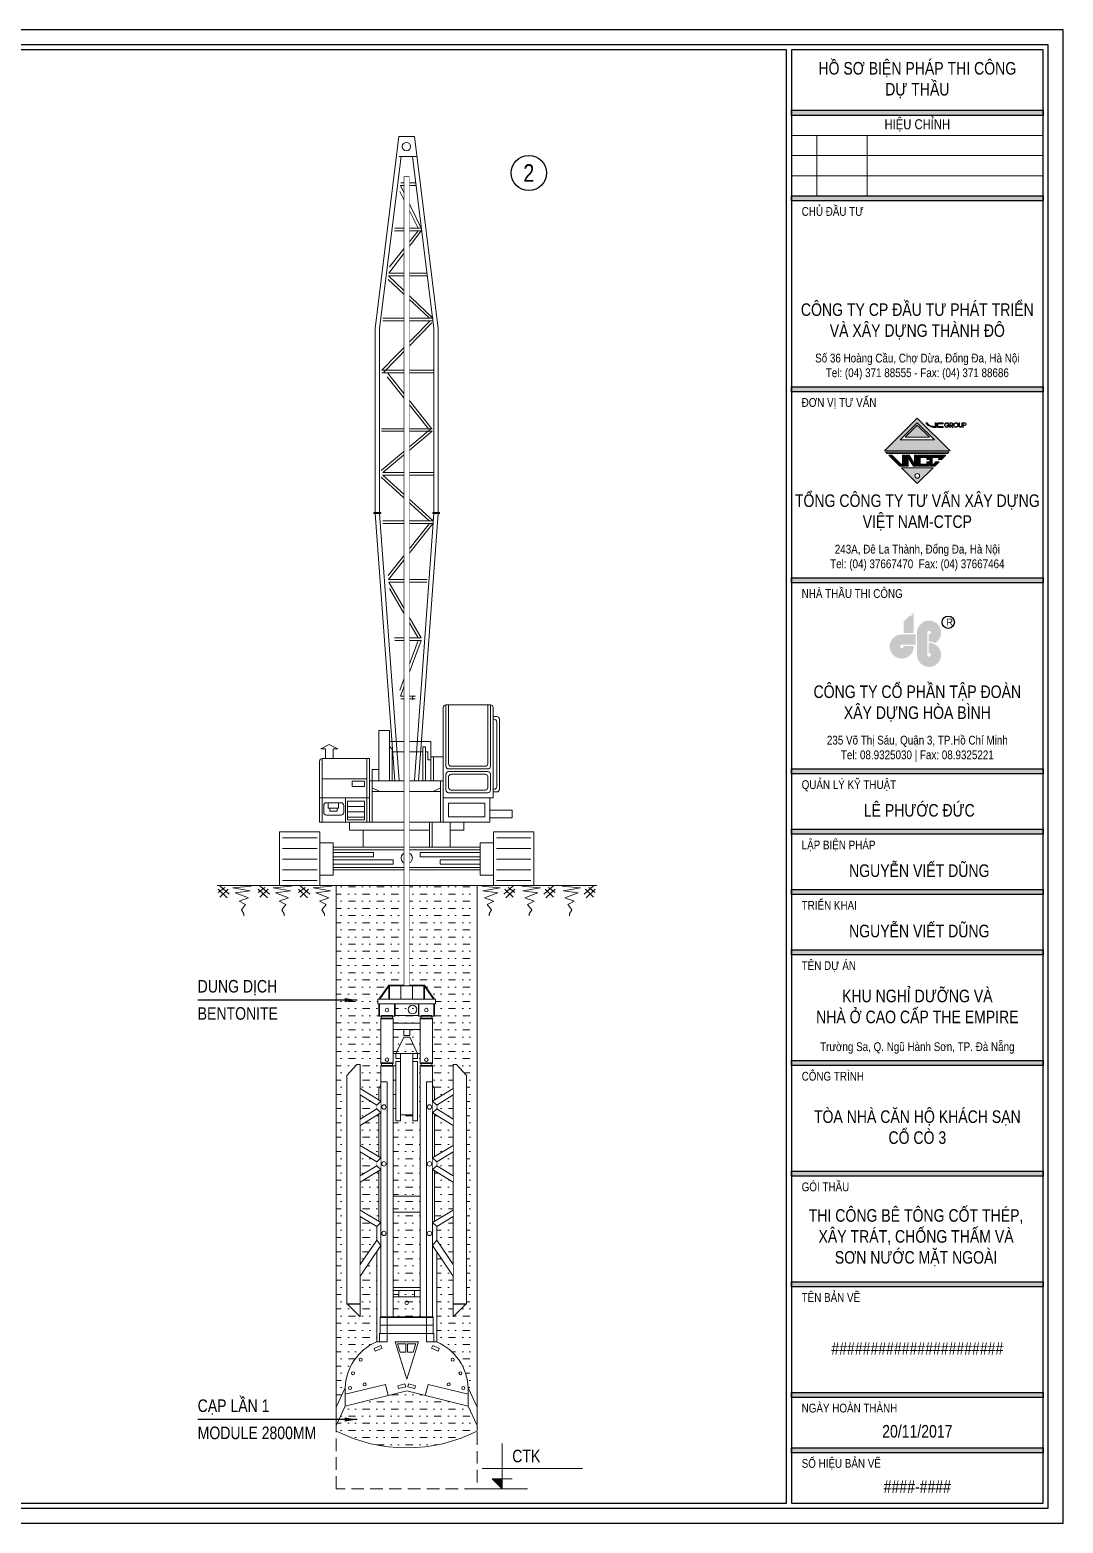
# Model space of a CAD drawing. Header units: millimetres. Extents: x -376071 to 28028791, y -269234 to 29325.
# Drawn here: x 159189 to 179739, y -216477 to -186777 of the extents above; entities that cross this region are included whole.
import ezdxf
from ezdxf.enums import TextEntityAlignment as Align

# ---------------------------------------------------------------- set-up
doc = ezdxf.new("R2010")
doc.units = ezdxf.units.MM
doc.header["$LTSCALE"] = 100
doc.set_wipeout_variables(frame=1)
doc.linetypes.add('CONTINOUS', pattern=[0])
doc.linetypes.add('HIDDEN', pattern=[0.375, 0.25, -0.125])
for name, color, linetype, lineweight in [('02. leader', 8, 'CONTINOUS', 5), ('02. Net dam', 7, 'CONTINOUS', 13), ('02. Net dut', 8, 'HIDDEN', 0), ('02. net manh', 8, 'CONTINOUS', 0), ('0_TEXT', 7, 'Continuous', 15)]:
    doc.layers.add(name, color=color, linetype=linetype, lineweight=lineweight)
doc.layers.add('03. HATCH 01', color=8, linetype='Continuous')
doc.layers.add('03. HATCH 03', color=5, linetype='Continuous')
doc.styles.add('Arial 0.8', font='arial_0.ttf', dxfattribs={"width": 0.8, "height": 250})
doc.dimstyles.new('KT1', dxfattribs={"dimtxt": 250, "dimasz": 1000, "dimexe": 100, "dimexo": 100, "dimgap": 50, "dimtad": 1, "dimdec": 0, "dimzin": 2, "dimdsep": 46, "dimtxsty": 'Standard', "dimblk2": 'OBLIQUE', "dimcen": 0.09, "dimdle": 100, "dimclrt": 2, "dimadec": 0, "dimazin": 0, "dimtfac": 1, "dimtdec": 0, "dimtofl": 0, "dimtmove": 0, "dimatfit": 3, "dimfxl": 1, "dimtolj": 1, "dimtzin": 2, "dimarcsym": 0})

# ---------------------------------------------------------------- blocks, each defined once
blk = doc.blocks.new('Basic machine')
at = {"layer": '02. Net dam', "lineweight": 0, "ltscale": 10}
for p, q in [((-149, 14104), (-593, 10490)), ((-149, 14104), (149, 14104)), ((149, 14104), (593, 10490)), ((-593, 10490), (-593, 7025)), ((593, 10490), (593, 7025)), ((-224, 1969), (-593, 7005)), ((224, 1969), (593, 7005)), ((-1579, 3400), (-739, 3400)), ((-1629, 1646), (-1629, 3350)), ((-689, 1190), (-689, 3350)), ((322, 2917), (322, 1969)), ((322, 2917), (522, 2917)), ((522, 2917), (522, 1969)), ((-456, 2419), (-456, 2710)), ((-456, 2710), (322, 2710)), ((-456, 2419), (-456, 1969)), ((699, 2390), (1589, 2390)), ((699, 1190), (699, 2390)), ((1639, 1190), (1639, 2340)), ((-689, 1969), (699, 1969)), ((649, 2180), (522, 2180)), ((649, 1969), (649, 2180)), ((-1569, 1418), (-1985, 1418)), ((-1985, 1418), (-1985, 1272)), ((-1629, 1646), (-689, 1646)), ((-1569, 1646), (-1569, 1190)), ((-1985, 1272), (-1569, 1272)), ((-1569, 1190), (1639, 1190)), ((-1074, 1190), (-1074, 1040)), ((-818, 721), (-818, 1190)), ((1075, 1040), (1075, 1190)), ((-2395, 1010), (-1635, 1010)), ((-2395, 0), (-2395, 1010)), ((-1635, 0), (-1635, 1010)), ((-1074, 1040), (-818, 1040)), ((-429, 1040), (1075, 1040)), ((818, 721), (818, 1040)), ((1635, 0), (1635, 1010)), ((1635, 1010), (2395, 1010)), ((2395, 0), (2395, 1010)), ((-1635, 800), (-1385, 800)), ((-1385, 800), (-1385, 191)), ((-1385, 721), (1385, 721)), ((1385, 800), (1385, 191)), ((1635, 800), (1385, 800)), ((-1385, 290), (1385, 290)), ((-2395, 0), (-1635, 0)), ((-1385, 191), (-1635, 191)), ((1385, 191), (1635, 191)), ((1635, 0), (2395, 0))]:
    blk.add_line(p, q, dxfattribs=at)
for centre, start, end in [((-1579, 3350), 90, 180), ((-739, 3350), 0, 90), ((1589, 2340), 0, 90)]:
    blk.add_arc(centre, 50, start, end, dxfattribs=at)
at = {"layer": '02. net manh', "lineweight": 0, "ltscale": 10}
for p, q in [((-107, 13728), (-513, 10490)), ((-187, 13728), (142, 13728)), ((107, 13728), (513, 10490)), ((-158, 13231), (112, 13231)), ((-270, 12381), (117, 13181)), ((-216, 12381), (129, 13068)), ((-163, 13181), (117, 13181)), ((-270, 12381), (224, 12381)), ((-275, 12331), (335, 11531)), ((-275, 12331), (229, 12331)), ((-217, 12331), (323, 11652)), ((-493, 10681), (341, 11481)), ((-430, 10681), (348, 11410)), ((-387, 11481), (341, 11481)), ((-381, 11531), (335, 11531)), ((-513, 10490), (-513, 7025)), ((-499, 10681), (452, 10681)), ((-499, 10631), (452, 10631)), ((-476, 10596), (431, 9667)), ((-440, 10631), (467, 9702)), ((513, 10490), (513, 7025)), ((-513, 9702), (467, 9702)), ((-513, 9652), (467, 9652)), ((-473, 8602), (361, 9652)), ((-409, 8602), (369, 9581)), ((-478, 8602), (473, 8602)), ((-478, 8552), (473, 8552)), ((-478, 8552), (447, 7778)), ((-446, 8591), (479, 7817)), ((-504, 7778), (447, 7778)), ((-504, 7728), (447, 7728)), ((447, 7728), (-499, 6864)), ((481, 7691), (-425, 6864)), ((-616, 7005), (-616, 7025)), ((-616, 7025), (-490, 7025)), ((-616, 7005), (-490, 7005)), ((-144, 1975), (-513, 7005)), ((-499, 6864), (452, 6864)), ((-499, 6814), (452, 6814)), ((-494, 6814), (340, 5764)), ((-490, 7005), (-490, 7025)), ((-430, 6814), (347, 5835)), ((144, 1975), (513, 7005)), ((490, 7005), (490, 7025)), ((616, 7025), (490, 7025)), ((616, 7005), (490, 7005)), ((616, 7005), (616, 7025)), ((-387, 5764), (340, 5764)), ((-382, 5714), (335, 5714)), ((-275, 4664), (335, 5714)), ((-217, 4664), (323, 5593)), ((-275, 4664), (228, 4664)), ((-270, 4614), (116, 3564)), ((-270, 4614), (223, 4614)), ((-217, 4614), (128, 3677)), ((-1579, 2243), (-1579, 3400)), ((-1529, 2293), (-1529, 3400)), ((-789, 2293), (-789, 3400)), ((-739, 2243), (-739, 3400)), ((-163, 3564), (116, 3564)), ((-158, 3514), (111, 3514)), ((-1745, 3130), (-1745, 1810)), ((-1629, 3180), (-1695, 3180)), ((-1629, 3130), (-1645, 3130)), ((-1695, 3080), (-1695, 1860)), ((-356, 2608), (-356, 1969)), ((-356, 2608), (-306, 2608)), ((-306, 2608), (-306, 1969)), ((272, 2565), (322, 2617)), ((272, 2565), (272, 1969)), ((1298, 2573), (1458, 2656)), ((1386, 2573), (1298, 2573)), ((1386, 2390), (1386, 2573)), ((1618, 2573), (1458, 2656)), ((1529, 2390), (1529, 2573)), ((1529, 2573), (1618, 2573)), ((-689, 2419), (-456, 2419)), ((-506, 2419), (-506, 1969)), ((-456, 2364), (-399, 2364)), ((-399, 2364), (-399, 2518)), ((-399, 2518), (-356, 2518)), ((-306, 2518), (272, 2518)), ((749, 1190), (749, 2390)), ((1589, 1190), (1589, 2390)), ((-1579, 1796), (-1579, 2093)), ((-1529, 2193), (-789, 2193)), ((-1529, 2143), (-789, 2143)), ((-1529, 1846), (-1529, 2043)), ((-1479, 2243), (-839, 2243)), ((-1479, 2093), (-839, 2093)), ((-789, 1846), (-789, 2043)), ((-739, 1796), (-739, 2093)), ((-639, 1190), (-639, 1969)), ((649, 1190), (649, 1969)), ((1589, 2007), (749, 2007)), ((-1695, 1760), (-1629, 1760)), ((-1645, 1810), (-1629, 1810)), ((-1529, 1746), (-789, 1746)), ((-1479, 1796), (-839, 1796)), ((-498, 1766), (-639, 1836)), ((-639, 1766), (649, 1766)), ((508, 1766), (649, 1836)), ((1026, 1960), (794, 1960)), ((794, 1956), (794, 1862)), ((794, 1862), (1026, 1862)), ((1026, 1862), (1026, 1960)), ((-1469, 1546), (-789, 1546)), ((-1469, 1546), (-1469, 1290)), ((-789, 1290), (-789, 1546)), ((699, 1646), (1639, 1646)), ((793, 1588), (1113, 1588)), ((793, 1237), (793, 1588)), ((793, 1488), (1113, 1488)), ((1113, 1588), (1113, 1237)), ((1154, 1190), (1154, 1646)), ((1186, 1375), (1186, 1506)), ((1236, 1556), (1513, 1556)), ((1282, 1556), (1282, 1457)), ((1282, 1457), (1478, 1457)), ((1308, 1457), (1308, 1400)), ((1450, 1400), (1450, 1457)), ((1478, 1457), (1478, 1556)), ((1563, 1506), (1563, 1375)), ((-1469, 1290), (-789, 1290)), ((-479, 721), (-479, 1190)), ((-429, 721), (-429, 1190)), ((793, 1388), (1113, 1388)), ((793, 1288), (1113, 1288)), ((1113, 1237), (793, 1237)), ((1513, 1325), (1236, 1325)), ((1308, 1400), (1450, 1400)), ((-2336, 893), (-1689, 893)), ((2336, 893), (1689, 893)), ((-2336, 693), (-1689, 693)), ((-1385, 671), (1385, 671)), ((-1385, 622), (-254, 622)), ((-254, 622), (-254, 539)), ((628, 622), (1385, 622)), ((628, 539), (628, 622)), ((2336, 693), (1689, 693)), ((-2336, 493), (-1689, 493)), ((-2336, 293), (-1689, 293)), ((-254, 539), (-1385, 539)), ((-1385, 484), (-628, 484)), ((-628, 401), (-1385, 401)), ((-1385, 340), (1385, 340)), ((-628, 484), (-628, 401)), ((254, 484), (1385, 484)), ((254, 401), (254, 484)), ((1385, 401), (254, 401)), ((1385, 539), (628, 539)), ((2336, 493), (1689, 493)), ((2336, 293), (1689, 293)), ((-2336, 93), (-1689, 93)), ((2336, 93), (1689, 93))]:
    blk.add_line(p, q, dxfattribs=at)
for centre, radius in [((5, 13916), 78.5), ((0, 514), 107)]:
    blk.add_circle(centre, radius, dxfattribs=at)
for centre, start, end in [((-158, 3534), 320.9193, 50.9193), ((-1695, 3130), 90, 180), ((-1645, 3080), 90, 180), ((-1479, 2293), 180, 270), ((-839, 2293), 270, 0), ((-1529, 2243), 180, 270), ((-1529, 2093), 90, 180), ((-1479, 2043), 90, 180), ((-839, 2043), 0, 90), ((-789, 2243), 270, 0), ((-789, 2093), 0, 90), ((-1695, 1810), 180, 270), ((-1645, 1860), 180, 270), ((-1529, 1796), 180, 270), ((-1479, 1846), 180, 270), ((-839, 1846), 270, 0), ((-789, 1796), 270, 0), ((1236, 1506), 90, 180), ((1513, 1506), 0, 90), ((1236, 1375), 180, 270), ((1513, 1375), 270, 0)]:
    blk.add_arc(centre, 50, start, end, dxfattribs=at)
blk = doc.blocks.new('*U302')
at = {"lineweight": 0}
for points in [[(0, -16353), (-576, -16353), (-576, -16448), (0, -16448), (576, -16448), (576, -16353)], [(1400, -24834), (1223, -24446), (0, -24146), (-1223, -24446), (-1400, -24834), (-1400, -24471), (-1223, -24083), (-1212, -23962), (-1183, -23830), (-1142, -23715), (-1089, -23608), (-1044, -23536), (-978, -23450), (-921, -23388), (-855, -23328), (-770, -23265), (-661, -23200), (-597, -23171), (-597, -20875), (-555, -20773), (-555, -18141), (-515, -18057), (-515, -22670), (515, -22670), (515, -18057), (555, -18141), (555, -20773), (597, -20875), (597, -23171), (666, -23203), (721, -23234), (779, -23270), (836, -23313), (919, -23386), (970, -23441), (1044, -23536), (1074, -23584), (1140, -23710), (1178, -23815), (1201, -23902), (1218, -24013), (1223, -24083), (1400, -24471)]]:
    blk.add_wipeout(points, dxfattribs=at).dxf.layer = '02. Net dam'
at = {"layer": '02. Net dam', "lineweight": 0}
for p, q in [((-1223, -24083), (-1400, -24471)), ((-1223, -24083), (-1223, -24446)), ((-1223, -24446), (0, -24146)), ((1223, -24446), (0, -24146)), ((1223, -24083), (1223, -24446)), ((1223, -24083), (1400, -24471)), ((-1223, -24446), (-1400, -24834)), ((-1400, -24471), (-1400, -24834)), ((1223, -24446), (1400, -24834)), ((1400, -24471), (1400, -24834))]:
    blk.add_line(p, q, dxfattribs=at)
blk.add_arc((-197, -24116), 1027, 112.9533, 178.1624, dxfattribs=at)
at = {"layer": '02. net manh', "lineweight": 0}
for p, q in [((-527, -22837), (0, -22837)), ((527, -22837), (0, -22837)), ((-539, -23004), (-539, -23171)), ((-539, -23004), (0, -23004)), ((539, -23004), (0, -23004)), ((539, -23004), (539, -23171)), ((-649, -23303), (-624, -23356)), ((-624, -23356), (-491, -23292)), ((-597, -23171), (-391, -23171)), ((-232, -23171), (0, -23171)), ((-232, -23171), (0, -23910)), ((-183, -23207), (-18, -23207)), ((-183, -23207), (-131, -23371)), ((-131, -23371), (-18, -23371)), ((-18, -23207), (-18, -23371)), ((232, -23171), (0, -23171)), ((232, -23171), (0, -23910)), ((18, -23207), (18, -23371)), ((183, -23207), (18, -23207)), ((131, -23371), (18, -23371)), ((183, -23207), (131, -23371)), ((517, -23239), (491, -23292)), ((624, -23356), (491, -23292)), ((649, -23303), (517, -23239)), ((649, -23303), (624, -23356)), ((-1223, -24210), (-424, -24014)), ((-424, -24014), (-370, -24237)), ((-177, -24041), (-34, -24006)), ((-177, -24041), (-163, -24098)), ((-34, -24006), (-20, -24063)), ((34, -24006), (20, -24063)), ((177, -24041), (34, -24006)), ((177, -24041), (163, -24098)), ((424, -24014), (370, -24237)), ((1223, -24210), (424, -24014)), ((-163, -24098), (-20, -24063)), ((163, -24098), (20, -24063))]:
    blk.add_line(p, q, dxfattribs=at)
blk.add_lwpolyline([(-649, -23303), (-517, -23239), (-491, -23292)], dxfattribs=at)
for centre, radius in [((0, -22391), 36.3), ((-915, -23524), 30.1), ((915, -23524), 30.1), ((-1069, -23792), 30.1), ((-835, -24016), 30.1), ((835, -24016), 30.1), ((1069, -23792), 30.1), ((-1127, -24087), 30.1), ((1127, -24087), 30.1)]:
    blk.add_circle(centre, radius, dxfattribs=at)
at = {"lineweight": 0}
for points in [[(-551, -16353), (-356, -16076), (356, -16076), (551, -16353)], [(-1178, -22422), (-930, -22665), (-924, -22665), (-924, -17654), (-991, -17654), (-1190, -17873), (-1190, -22422)], [(-515, -22670), (-515, -17672), (-268, -17672), (-268, -22670)], [(268, -22670), (268, -17672), (515, -17672), (515, -22670)]]:
    blk.add_wipeout(points, dxfattribs=at).dxf.layer = '02. Net dam'
blk.add_lwpolyline([(-50, 0), (50, 0), (50, -16076), (-50, -16076)], close=True, dxfattribs=at)
at = {"layer": '02. Net dam', "lineweight": 0}
for p, q in [((-555, -18638), (-555, -19487)), ((-555, -19768), (-555, -20773)), ((268, -20271), (-268, -20271)), ((268, -20588), (-268, -20588)), ((-597, -21149), (-597, -20875)), ((597, -21149), (597, -20875)), ((-597, -23171), (-597, -21377)), ((268, -22090), (-268, -22090)), ((268, -22150), (-268, -22150)), ((268, -22271), (-268, -22271))]:
    blk.add_line(p, q, dxfattribs=at)
blk.add_lwpolyline([(-1178, -22422), (-930, -22665), (-924, -22665), (-924, -17654), (-991, -17654), (-1190, -17873), (-1190, -22422)], close=True, dxfattribs=at)
blk.add_lwpolyline([(1223, -24083, 0.292464), (597, -23171), (597, -20875), (555, -20773), (555, -18141), (515, -18057)], format="xyb", dxfattribs=at)
at = {"layer": '02. net manh', "lineweight": 0}
for p, q in [((-356, -16088), (0, -16088)), ((356, -16088), (0, -16088)), ((-515, -17998), (-391, -17998)), ((-391, -17998), (-391, -23171)), ((-597, -18459), (-597, -18537)), ((597, -18459), (597, -18537)), ((-597, -19667), (-597, -19589)), ((597, -19667), (597, -19589)), ((-158, -22150), (-158, -22271)), ((158, -22150), (158, -22271)), ((-1184, -22410), (-930, -22410)), ((-1178, -22422), (-924, -22422)), ((-527, -22670), (0, -22670)), ((-527, -22670), (-527, -23004)), ((-527, -22682), (0, -22682)), ((527, -22670), (0, -22670)), ((527, -22682), (0, -22682)), ((527, -22670), (527, -23004))]:
    blk.add_line(p, q, dxfattribs=at)
blk.add_lwpolyline([(515, -17998), (391, -17998), (391, -23171), (597, -23171), (597, -23171)], dxfattribs=at)
for centre in [(-453, -18498), (453, -18498), (-453, -19628), (453, -19628), (-453, -21012), (453, -21012)]:
    blk.add_circle(centre, 43.9, dxfattribs=at)
at = {"lineweight": 0}
for points in [[(-515, -16731), (-515, -17634), (-268, -17634), (-268, -16731)], [(515, -16731), (515, -17634), (268, -17634), (268, -16731)]]:
    blk.add_wipeout(points, dxfattribs=at).dxf.layer = '02. Net dam'
for points in [[(-551, -16448), (-551, -16693), (-232, -16693), (-232, -16448)], [(232, -16448), (232, -16693), (551, -16693), (551, -16448)], [(121, -17436), (-121, -17436), (-121, -18656), (121, -18656)], [(1178, -22422), (930, -22665), (924, -22665), (924, -17654), (991, -17654), (1190, -17873), (1190, -22422)]]:
    blk.add_wipeout(points, dxfattribs=at).dxf.layer = '02. Net dam'
at = {"layer": '02. Net dam', "lineweight": 0}
for points in [[(-551, -16353), (-356, -16076), (356, -16076), (551, -16353)], [(0, -16353), (-576, -16353), (-576, -16448), (0, -16448), (576, -16448), (576, -16353)], [(1178, -22422), (930, -22665), (924, -22665), (924, -17654), (991, -17654), (1190, -17873), (1190, -22422)]]:
    blk.add_lwpolyline(points, close=True, dxfattribs=at)
at = {"layer": '02. net manh', "lineweight": 0}
for p, q in [((-356, -16097), (-536, -16353)), ((-356, -16076), (-356, -16353)), ((-344, -16088), (-344, -16353)), ((-115, -16088), (-115, -16353)), ((115, -16088), (115, -16353)), ((344, -16088), (344, -16353)), ((356, -16076), (356, -16353)), ((356, -16097), (536, -16353)), ((-539, -16448), (-539, -16693)), ((539, -16448), (539, -16693)), ((-268, -17436), (0, -17436)), ((268, -17436), (0, -17436)), ((1178, -22422), (924, -22422)), ((1184, -22410), (930, -22410))]:
    blk.add_line(p, q, dxfattribs=at)
for points in [[(-232, -16675), (0, -16675), (232, -16675)], [(-232, -16681), (0, -16681), (232, -16681)]]:
    blk.add_lwpolyline(points, dxfattribs=at)
for centre, radius in [((-391, -16570), 36.3), ((116, -16561), 86.5), ((391, -16570), 36.3)]:
    blk.add_circle(centre, radius, dxfattribs=at)
at = {"lineweight": 0}
for points, layer in [([(-217, -17595), (-121, -17595), (-121, -18776), (-217, -18776)], '02. Net dam'), ([(121, -18776), (217, -18776), (217, -17595), (121, -17595)], '02. Net dam'), ([(268, -16830), (-268, -16830), (-268, -16954), (268, -16954)], '02. net manh')]:
    blk.add_wipeout(points, dxfattribs=at).dxf.layer = layer
at = {"layer": '02. Net dam', "lineweight": 0}
for p, q in [((-232, -16448), (-232, -16693)), ((232, -16448), (232, -16693))]:
    blk.add_line(p, q, dxfattribs=at)
for points in [[(-551, -16448), (-551, -16693), (-232, -16693), (-232, -16448)], [(232, -16448), (232, -16693), (551, -16693), (551, -16448)], [(-515, -16731), (-515, -17634), (-268, -17634), (-268, -16731)], [(515, -16731), (515, -17634), (268, -17634), (268, -16731)], [(121, -17436), (-121, -17436), (-121, -18656), (121, -18656)], [(-515, -22670), (-515, -17672), (-268, -17672), (-268, -22670)], [(-217, -17595), (-121, -17595), (-121, -18776), (-217, -18776)], [(121, -18776), (217, -18776), (217, -17595), (121, -17595)], [(268, -22670), (268, -17672), (515, -17672), (515, -22670)]]:
    blk.add_lwpolyline(points, close=True, dxfattribs=at)
at = {"layer": '02. net manh', "lineweight": 0}
for p, q in [((-244, -16448), (-244, -16693)), ((244, -16448), (244, -16693)), ((-498, -17684), (-285, -17684)), ((498, -17684), (285, -17684))]:
    blk.add_line(p, q, dxfattribs=at)
for points in [[(-498, -16743), (-498, -16681), (-285, -16681), (-285, -16743)], [(498, -16743), (498, -16681), (285, -16681), (285, -16743)]]:
    blk.add_lwpolyline(points, close=True, dxfattribs=at)
for points in [[(-498, -17684), (-498, -17622), (-285, -17622), (-285, -17684)], [(498, -17684), (498, -17622), (285, -17622), (285, -17684)]]:
    blk.add_lwpolyline(points, dxfattribs=at)
for centre in [(-391, -17557), (391, -17557)]:
    blk.add_circle(centre, 36.3, dxfattribs=at)
at = {"lineweight": 0}
blk.add_wipeout([(-50, 0), (50, 0), (50, -16076), (-50, -16076)], dxfattribs=at)
blk.add_wipeout([(60, -16954), (-60, -16954), (-60, -17077), (60, -17077)], dxfattribs=at).dxf.layer = '02. net manh'
at = {"layer": '02. net manh', "lineweight": 0}
for points in [[(268, -16830), (-268, -16830), (-268, -16954), (268, -16954)], [(60, -16954), (-60, -16954), (-60, -17077), (60, -17077)]]:
    blk.add_lwpolyline(points, close=True, dxfattribs=at)
blk.add_lwpolyline([(-121, -17533), (-217, -17533), (-217, -17436), (-60, -17110), (0, -17110), (60, -17110), (217, -17436), (217, -17533), (121, -17533)], dxfattribs=at)
at = {"lineweight": 0}
for points in [[(-924, -18258), (-597, -18459), (-597, -18537), (-924, -18738), (-924, -18865), (-515, -18613), (-515, -18382), (-924, -18131)], [(924, -18258), (597, -18459), (597, -18537), (924, -18738), (924, -18865), (515, -18613), (515, -18382), (924, -18131)], [(-924, -19868), (-597, -19667), (-597, -19589), (-924, -19388), (-924, -19261), (-515, -19512), (-515, -19743), (-924, -19995)], [(924, -19868), (597, -19667), (597, -19589), (924, -19388), (924, -19261), (515, -19512), (515, -19743), (924, -19995)], [(-924, -20674), (-597, -20875), (-515, -20798), (-924, -20547)], [(924, -20674), (597, -20875), (515, -20798), (924, -20547)], [(-924, -21859), (-515, -21255), (-597, -21149), (-924, -21632)], [(924, -21859), (515, -21255), (597, -21149), (924, -21632)]]:
    blk.add_wipeout(points, dxfattribs=at).dxf.layer = '02. net manh'
at = {"layer": '02. Net dam', "lineweight": 0}
blk.add_lwpolyline([(-515, -18057), (-555, -18141), (-555, -18357)], dxfattribs=at)
at = {"layer": '02. net manh', "lineweight": 0}
for points in [[(-924, -18258), (-597, -18459), (-515, -18382), (-924, -18131)], [(924, -18258), (597, -18459), (515, -18382), (924, -18131)], [(-924, -18865), (-515, -18613), (-597, -18537), (-924, -18738)], [(924, -18865), (515, -18613), (597, -18537), (924, -18738)], [(-924, -19388), (-597, -19589), (-515, -19512), (-924, -19261)], [(924, -19388), (597, -19589), (515, -19512), (924, -19261)], [(-924, -19868), (-597, -19667), (-515, -19743), (-924, -19995)], [(924, -19868), (597, -19667), (515, -19743), (924, -19995)], [(-924, -20674), (-597, -20875), (-515, -20798), (-924, -20547)], [(924, -20674), (597, -20875), (515, -20798), (924, -20547)], [(-924, -21859), (-515, -21255), (-597, -21149), (-924, -21632)], [(924, -21859), (515, -21255), (597, -21149), (924, -21632)]]:
    blk.add_lwpolyline(points, dxfattribs=at)
blk = doc.blocks.new('Tagnumber')
blk.add_wipeout([(0, 25), (1.4, 25), (2.1, 24.9), (2.6, 24.9), (3.4, 24.8), (4.1, 24.7), (4.7, 24.6), (5.3, 24.4), (5.7, 24.4), (6.3, 24.2), (6.9, 24), (7.7, 23.8), (8.5, 23.5), (9, 23.3), (9.9, 22.9), (10.7, 22.6), (11.5, 22.2), (12, 21.9), (12.6, 21.6), (13.1, 21.3), (13.5, 21), (13.9, 20.8), (14.4, 20.4), (14.9, 20.1), (15.4, 19.7), (15.9, 19.3), (16.6, 18.7), (17.3, 18.1), (17.9, 17.5), (18.4, 17), (18.9, 16.3), (19.5, 15.7), (19.8, 15.3), (20.1, 14.9), (20.3, 14.6), (20.8, 13.8), (21.1, 13.3), (21.4, 12.9), (21.9, 12.1), (22.1, 11.8), (22.5, 10.9), (22.8, 10.2), (23, 9.8), (23.3, 9.1), (23.5, 8.5), (23.7, 7.9), (23.9, 7.5), (24, 6.9), (24.2, 6.1), (24.4, 5.6), (24.5, 4.9), (24.6, 4.3), (24.7, 3.6), (24.8, 2.9), (24.9, 2.2), (24.9, 1.7), (25, 1), (25, 0.4), (25, -0.4), (25, -1.1), (24.9, -2), (24.9, -2.6), (24.8, -3.4), (24.6, -4.2), (24.5, -5.1), (24.3, -6.1), (24.1, -6.8), (23.8, -7.6), (23.5, -8.4), (23.1, -9.5), (22.8, -10.2), (22.5, -10.9), (22.1, -11.7), (21.8, -12.2), (21.4, -13), (21.1, -13.5), (20.6, -14.2), (20.2, -14.7), (19.8, -15.2), (19.4, -15.8), (18.9, -16.3), (18.5, -16.8), (17.9, -17.5), (17.4, -18), (16.8, -18.6), (16.3, -19), (15.5, -19.7), (14.9, -20.1), (14.3, -20.5), (13.6, -21), (13, -21.3), (12.1, -21.9), (11.6, -22.2), (11, -22.5), (10.5, -22.7), (10, -22.9), (9, -23.3), (8.3, -23.6), (7.6, -23.8), (7, -24), (6.4, -24.2), (5.3, -24.4), (4.3, -24.6), (3.3, -24.8), (2.6, -24.9), (1.8, -24.9), (1, -25), (0.3, -25), (-0.7, -25), (-1.6, -24.9), (-2.5, -24.9), (-3.6, -24.7), (-4.6, -24.6), (-5.6, -24.4), (-6.4, -24.2), (-7.5, -23.8), (-8.3, -23.6), (-9.1, -23.3), (-9.9, -23), (-10.5, -22.7), (-11.2, -22.4), (-11.9, -22), (-12.6, -21.6), (-13.4, -21.1), (-14, -20.7), (-14.7, -20.2), (-15.3, -19.8), (-15.8, -19.4), (-16.5, -18.8), (-17, -18.3), (-17.6, -17.8), (-18, -17.3), (-18.4, -16.9), (-19, -16.2), (-19.6, -15.5), (-20.2, -14.7), (-20.7, -13.9), (-21.2, -13.2), (-21.7, -12.3), (-22.1, -11.7), (-22.5, -10.8), (-22.8, -10.3), (-23.1, -9.5), (-23.5, -8.6), (-23.8, -7.6), (-24, -6.9), (-24.4, -5.6), (-24.5, -4.8), (-24.6, -4.3), (-24.8, -3.3), (-24.8, -2.8), (-24.9, -2.2), (-24.9, -1.7), (-25, -1.1), (-25, 0), (-25, 0.8), (-25, 1.5), (-24.9, 2.3), (-24.8, 3.1), (-24.7, 3.9), (-24.5, 4.7), (-24.3, 5.8), (-24.1, 6.8), (-23.7, 7.9), (-23.4, 8.7), (-23.1, 9.6), (-22.8, 10.2), (-22.5, 10.9), (-22.3, 11.3), (-21.9, 12), (-21.7, 12.5), (-21.2, 13.2), (-20.7, 14.1), (-20.2, 14.7), (-19.7, 15.4), (-19.1, 16.2), (-18.7, 16.6), (-18.2, 17.2), (-17.9, 17.5), (-17.5, 17.9), (-17.1, 18.2), (-16.7, 18.6), (-15.7, 19.4), (-15.1, 20), (-14.5, 20.4), (-13.9, 20.8), (-13.3, 21.2), (-12.5, 21.7), (-11.6, 22.1), (-10.7, 22.6), (-9.8, 23), (-8.7, 23.4), (-7.6, 23.8), (-6.1, 24.2), (-4.8, 24.5), (-3.9, 24.7), (-2.9, 24.8), (-1.3, 25), (-0.6, 25)])
blk.add_circle((0, 0), 25)
blk = doc.blocks.new('Tag number')
blk.add_blockref('Tagnumber', (0, 0))
at = {"style": 'Arial 0.8', "width": 0.8}
blk.add_attdef('TAGNUMBER', text='', height=25, dxfattribs=at).set_placement((0, 0), align=Align.MIDDLE_CENTER)
blk = doc.blocks.new('Ele. Tag')
at = {"layer": '02. Net dam', "lineweight": 0}
h = blk.add_hatch(color=256, dxfattribs=at)
h.dxf.hatch_style = 1
h.paths.add_polyline_path([(500, 200), (300, 200), (500, 0)])
for p, q in [((500, 0), (500, 900)), ((100, 400), (2100, 400)), ((0, 0), (1000, 0)), ((500, 200), (300, 200)), ((300, 200), (500, 0)), ((500, 200), (700, 200))]:
    blk.add_line(p, q, dxfattribs=at)
at = {"layer": '02. Net dam', "lineweight": 0, "style": 'Arial 0.8', "width": 0.8}
blk.add_attdef('CAODO', text='', height=250, dxfattribs=at).set_placement((700, 650), align=Align.MIDDLE_LEFT)
blk = doc.blocks.new('*U331')
at = {"layer": '02. net manh'}
for p, q in [((-198, 264), (-329, 166)), ((-132, 232), (-296, 75)), ((329, 296), (-37, 262)), ((-37, 262), (309, 199)), ((309, 199), (12, 158)), ((12, 158), (274, 61)), ((274, 61), (88, -8)), ((88, -8), (219, -70)), ((219, -70), (136, -180)), ((136, -180), (184, -256)), ((184, -256), (184, -297))]:
    blk.add_line(p, q, dxfattribs=at)
for points in [[(-107, 133), (-296, 297)], [(-148, 59), (-329, 232)]]:
    blk.add_lwpolyline(points, dxfattribs=at)
blk = doc.blocks.new('*U332')
at = {"color": 0, "linetype": 'ByBlock', "lineweight": -2, "transparency": 16777216}
for p in [(-1600, 0), (-800, 0), (0, 0)]:
    blk.add_blockref('*U331', p, dxfattribs=at)
blk = doc.blocks.new('*U329')
at = {"layer": '02. net manh'}
for p, q in [((-198, 264), (-329, 166)), ((-132, 232), (-296, 75)), ((329, 296), (-37, 262)), ((-37, 262), (309, 199)), ((309, 199), (12, 158)), ((12, 158), (274, 61)), ((274, 61), (88, -8)), ((88, -8), (219, -70)), ((219, -70), (136, -180)), ((136, -180), (184, -256)), ((184, -256), (184, -297))]:
    blk.add_line(p, q, dxfattribs=at)
for points in [[(-107, 133), (-296, 297)], [(-148, 59), (-329, 232)]]:
    blk.add_lwpolyline(points, dxfattribs=at)
blk = doc.blocks.new('*U330')
at = {"color": 0, "linetype": 'ByBlock', "lineweight": -2, "transparency": 16777216}
for p in [(-1600, 0), (-800, 0), (0, 0)]:
    blk.add_blockref('*U329', p, dxfattribs=at)
blk = doc.blocks.new('_OBLIQUE')
at = {"color": 0, "linetype": 'ByBlock'}
blk.add_line((-0.5, -0.5), (0.5, 0.5), dxfattribs=at)
blk = doc.blocks.new('lo go hb')
at = {"linetype": 'ByBlock', "true_color": 0x047bfb}
h = blk.add_hatch(color=150, dxfattribs=at)
h.paths.add_polyline_path([(-524, 1333), (-820, 1038), (-229, 979)])
h.paths.add_polyline_path([(-229, 1629, -0.414208), (-524, 1333), (-229, 979)])
h.paths.add_polyline_path([(-229, 979), (-820, 1038), (-820, 329), (-229, 329)])
for points in [[(576, 359, -2.79063), (665, 251), (665, -174, -0.125559), (1049, -261, 1.726912), (-32, 359), (-32, -969, 2.465752), (665, -251), (665, -861, -2.79063), (576, -969)], [(-104, 249), (-943, 249, 2.465942), (-225, -448), (-835, -448, -2.792193), (-943, -359), (-104, -359)]]:
    blk.add_hatch(color=150, dxfattribs=at).paths.add_polyline_path(points)
at = {"color": 142}
blk.add_circle((1831, 979), 369, dxfattribs=at)
at = {"color": 142, "insert": (1698, 1197), "char_height": 416.19, "width": 1169.98, "attachment_point": 1}
blk.add_mtext('{\\fVNI-Helve|b0|i0|c0|p2;R}', dxfattribs=at)
blk = doc.blocks.new('Khung A3 COR3')
h = blk.add_hatch(color=256)
h.set_gradient(color1=(63, 127, 63), one_color=1, tint=1, name='INVCYLINDER')
h.paths.add_polyline_path([(366, 281), (416, 281), (416, 280), (366, 280)])
h = blk.add_hatch(color=256)
h.set_gradient(color1=(63, 127, 63), one_color=1, tint=1, name='INVCYLINDER')
h.paths.add_polyline_path([(366, 264), (416, 264), (416, 263), (366, 263)])
h = blk.add_hatch(color=256)
h.set_gradient(color1=(63, 127, 63), one_color=1, tint=1, name='INVCYLINDER')
h.paths.add_polyline_path([(366, 226), (416, 226), (416, 225), (366, 225)])
at = {"lineweight": 0, "true_color": 0xa40101}
h = blk.add_hatch(color=14, dxfattribs=at)
h.paths.add_polyline_path([(391, 219.79), (384.49, 213.28), (397.51, 213.28)])
h.paths.add_polyline_path([(387.59, 215.45), (391, 218.86), (394.41, 215.45)], flags=16)
h.paths.add_polyline_path([(388.57, 215.98), (391, 218.41), (393.43, 215.98)], flags=0)
for points in [[(394.73, 218.86), (394.52, 218.86), (394.52, 218.12, -0.0511), (393.77, 218.23, -0.180921), (392.94, 218.86), (392.71, 218.86, 0.200901), (393.72, 218.03, 0.056436), (394.6, 217.92), (394.73, 217.92)], [(396.11, 218.86), (395.17, 218.86, 0.414214), (394.84, 218.53), (394.84, 218.24, 0.414214), (395.17, 217.92), (396.11, 217.92), (396.11, 218.12), (395.17, 218.12, -0.414214), (395.05, 218.24), (395.05, 218.53, -0.414214), (395.17, 218.66), (396.11, 218.66)], [(396.85, 217.92), (396.89, 217.92, 0.401402), (397.34, 218.39), (396.87, 218.39), (396.87, 218.29), (397.24, 218.29, -4.537693), (397.18, 218.6), (397.29, 218.6, 1.731982)], [(397.82, 218.86), (397.45, 218.86), (397.45, 217.92), (397.55, 217.92), (397.55, 218.76), (397.82, 218.76, -1), (397.82, 218.37), (397.63, 218.37), (397.99, 217.92), (398.11, 217.92), (397.82, 218.28, 1)], [(399.37, 218.86), (399.27, 218.86), (399.27, 218.25, 1), (399.94, 218.25), (399.94, 218.86), (399.84, 218.86), (399.84, 218.25, -1), (399.37, 218.25)], [(397.3, 213.04), (384.7, 213.04), (385.02, 212.72), (396.98, 212.72)], [(388.5, 212.4), (388.07, 212.4), (388.07, 210.65), (387.71, 210.65), (385.96, 212.4), (385.34, 212.4), (387.53, 210.22), (388.5, 210.22)], [(390.89, 212.4), (390.46, 212.4), (390.46, 210.65), (389.37, 212.4), (388.72, 212.4), (388.72, 210.22), (389.15, 210.22), (389.15, 211.97), (390.25, 210.22), (390.89, 210.22)], [(393.29, 212.4), (391.11, 212.4), (391.11, 210.22), (393.29, 210.22), (393.29, 211.07), (392.86, 211.07), (392.86, 210.65), (391.54, 210.65), (391.54, 211.95), (392.86, 211.95), (392.86, 211.53), (393.29, 211.53)], [(396.66, 212.4), (393.51, 212.4), (393.51, 210.22), (394.47, 210.22), (395.33, 211.07), (394.71, 211.07), (394.29, 210.65), (393.94, 210.65), (393.94, 211.95), (395.59, 211.95), (395.17, 211.53), (395.78, 211.53)]]:
    blk.add_hatch(color=14, dxfattribs=at).paths.add_polyline_path(points)
h = blk.add_hatch(color=14, dxfattribs=at)
h.paths.add_polyline_path([(398.22, 218.39, 1), (399.16, 218.39, 1)])
h.paths.add_polyline_path([(399.07, 218.39, -1), (398.32, 218.39, -1)], flags=16)
h = blk.add_hatch(color=14, dxfattribs=at)
h.paths.add_polyline_path([(400.42, 218.86), (400.05, 218.86), (400.05, 217.92), (400.14, 217.92), (400.14, 218.28), (400.42, 218.28, 1)])
h.paths.add_polyline_path([(400.14, 218.76), (400.42, 218.76, -1), (400.42, 218.37), (400.14, 218.37)], flags=16)
h = blk.add_hatch(color=14, dxfattribs=at)
h.paths.add_polyline_path([(394.15, 209.9), (387.85, 209.9), (391, 206.76)])
h.paths.add_polyline_path([(391.47, 208.29, -1), (390.53, 208.29, -1)], flags=16)
h = blk.add_hatch(color=256)
h.set_gradient(color1=(63, 127, 63), one_color=1, tint=1, name='INVCYLINDER')
h.paths.add_polyline_path([(366, 188), (416, 188), (416, 187), (366, 187)])
h = blk.add_hatch(color=256)
h.set_gradient(color1=(63, 127, 63), one_color=1, tint=1, name='INVCYLINDER')
h.paths.add_polyline_path([(366, 150), (416, 150), (416, 149), (366, 149)])
h = blk.add_hatch(color=256)
h.set_gradient(color1=(63, 127, 63), one_color=1, tint=1, name='INVCYLINDER')
h.paths.add_polyline_path([(366, 150), (416, 150), (416, 149), (366, 149)])
h = blk.add_hatch(color=256)
h.set_gradient(color1=(63, 127, 63), one_color=1, tint=1, name='INVCYLINDER')
h.paths.add_polyline_path([(366, 138), (416, 138), (416, 137), (366, 137)])
h = blk.add_hatch(color=256)
h.set_gradient(color1=(63, 127, 63), one_color=1, tint=1, name='INVCYLINDER')
h.paths.add_polyline_path([(366, 138), (416, 138), (416, 137), (366, 137)])
h = blk.add_hatch(color=256)
h.set_gradient(color1=(63, 127, 63), one_color=1, tint=1, name='INVCYLINDER')
h.paths.add_polyline_path([(366, 126), (416, 126), (416, 125), (366, 125)])
h = blk.add_hatch(color=256)
h.set_gradient(color1=(63, 127, 63), one_color=1, tint=1, name='INVCYLINDER')
h.paths.add_polyline_path([(366, 126), (416, 126), (416, 125), (366, 125)])
h = blk.add_hatch(color=256)
h.set_gradient(color1=(63, 127, 63), one_color=1, tint=1, name='INVCYLINDER')
h.paths.add_polyline_path([(366, 114), (416, 114), (416, 113), (366, 113)])
h = blk.add_hatch(color=256)
h.set_gradient(color1=(63, 127, 63), one_color=1, tint=1, name='INVCYLINDER')
h.paths.add_polyline_path([(366, 114), (416, 114), (416, 113), (366, 113)])
h = blk.add_hatch(color=256)
h.set_gradient(color1=(63, 127, 63), one_color=1, tint=1, name='INVCYLINDER')
h.paths.add_polyline_path([(366, 92), (416, 92), (416, 91), (366, 91)])
h = blk.add_hatch(color=256)
h.set_gradient(color1=(63, 127, 63), one_color=1, tint=1, name='INVCYLINDER')
h.paths.add_polyline_path([(366, 92), (416, 92), (416, 91), (366, 91)])
h = blk.add_hatch(color=256)
h.set_gradient(color1=(63, 127, 63), one_color=1, tint=1, name='INVCYLINDER')
h.paths.add_polyline_path([(366, 70), (416, 70), (416, 69), (366, 69)])
h = blk.add_hatch(color=256)
h.set_gradient(color1=(63, 127, 63), one_color=1, tint=1, name='INVCYLINDER')
h.paths.add_polyline_path([(366, 70), (416, 70), (416, 69), (366, 69)])
h = blk.add_hatch(color=256)
h.set_gradient(color1=(63, 127, 63), one_color=1, tint=1, name='INVCYLINDER')
h.paths.add_polyline_path([(366, 48), (416, 48), (416, 47), (366, 47)])
h = blk.add_hatch(color=256)
h.set_gradient(color1=(63, 127, 63), one_color=1, tint=1, name='INVCYLINDER')
h.paths.add_polyline_path([(366, 48), (416, 48), (416, 47), (366, 47)])
h = blk.add_hatch(color=256)
h.set_gradient(color1=(63, 127, 63), one_color=1, tint=1, name='INVCYLINDER')
h.paths.add_polyline_path([(366, 26), (416, 26), (416, 25), (366, 25)])
h = blk.add_hatch(color=256)
h.set_gradient(color1=(63, 127, 63), one_color=1, tint=1, name='INVCYLINDER')
h.paths.add_polyline_path([(366, 26), (416, 26), (416, 25), (366, 25)])
h = blk.add_hatch(color=256)
h.set_gradient(color1=(63, 127, 63), one_color=1, tint=1, name='INVCYLINDER')
h.paths.add_polyline_path([(366, 15), (416, 15), (416, 14), (366, 14)])
h = blk.add_hatch(color=256)
h.set_gradient(color1=(63, 127, 63), one_color=1, tint=1, name='INVCYLINDER')
h.paths.add_polyline_path([(366, 15), (416, 15), (416, 14), (366, 14)])
at = {"color": 12, "lineweight": 0}
for p, q in [((391, 219.79), (384.49, 213.28)), ((397.51, 213.28), (391, 219.79)), ((387.59, 215.45), (391, 218.86)), ((388.57, 215.98), (391, 218.41)), ((391, 218.86), (394.41, 215.45)), ((391, 218.41), (393.43, 215.98)), ((392.94, 218.86), (392.71, 218.86)), ((394.73, 218.86), (394.52, 218.86)), ((394.52, 218.86), (394.52, 218.12)), ((394.6, 217.92), (394.73, 217.92)), ((394.73, 217.92), (394.73, 218.86)), ((394.84, 218.53), (394.84, 218.24)), ((395.05, 218.24), (395.05, 218.53)), ((396.11, 218.86), (395.17, 218.86)), ((395.17, 218.66), (396.11, 218.66)), ((396.11, 218.12), (395.17, 218.12)), ((395.17, 217.92), (396.11, 217.92)), ((396.11, 218.66), (396.11, 218.86)), ((396.11, 217.92), (396.11, 218.12)), ((396.85, 217.92), (396.89, 217.92)), ((397.34, 218.39), (396.87, 218.39)), ((396.87, 218.39), (396.87, 218.29)), ((396.87, 218.29), (397.24, 218.29)), ((397.18, 218.6), (397.29, 218.6)), ((397.82, 218.86), (397.45, 218.86)), ((397.45, 218.86), (397.45, 217.92)), ((397.45, 217.92), (397.55, 217.92)), ((397.55, 217.92), (397.55, 218.76)), ((397.55, 218.76), (397.82, 218.76)), ((397.82, 218.37), (397.63, 218.37)), ((397.63, 218.37), (397.99, 217.92)), ((398.11, 217.92), (397.82, 218.28)), ((397.99, 217.92), (398.11, 217.92)), ((399.37, 218.86), (399.27, 218.86)), ((399.27, 218.86), (399.27, 218.25)), ((399.37, 218.25), (399.37, 218.86)), ((399.94, 218.86), (399.84, 218.86)), ((399.84, 218.86), (399.84, 218.25)), ((399.94, 218.25), (399.94, 218.86)), ((400.42, 218.86), (400.05, 218.86)), ((400.05, 218.86), (400.05, 217.92)), ((400.05, 217.92), (400.14, 217.92)), ((400.14, 218.76), (400.42, 218.76)), ((400.14, 218.37), (400.14, 218.76)), ((400.42, 218.37), (400.14, 218.37)), ((400.14, 217.92), (400.14, 218.28)), ((400.14, 218.28), (400.42, 218.28)), ((394.41, 215.45), (387.59, 215.45)), ((393.43, 215.98), (388.57, 215.98)), ((384.49, 213.28), (397.51, 213.28)), ((397.3, 213.04), (384.7, 213.04)), ((384.7, 213.04), (385.02, 212.72)), ((385.02, 212.72), (396.98, 212.72)), ((385.96, 212.4), (385.34, 212.4)), ((385.34, 212.4), (387.53, 210.22)), ((387.71, 210.65), (385.96, 212.4)), ((388.5, 212.4), (388.07, 212.4)), ((388.07, 212.4), (388.07, 210.65)), ((388.5, 210.22), (388.5, 212.4)), ((389.37, 212.4), (388.72, 212.4)), ((388.72, 212.4), (388.72, 210.22)), ((389.15, 210.22), (389.15, 211.97)), ((389.15, 211.97), (390.25, 210.22)), ((390.46, 210.65), (389.37, 212.4)), ((390.89, 212.4), (390.46, 212.4)), ((390.46, 212.4), (390.46, 210.65)), ((390.89, 210.22), (390.89, 212.4)), ((393.29, 212.4), (391.11, 212.4)), ((391.11, 212.4), (391.11, 210.22)), ((391.54, 210.65), (391.54, 211.95)), ((391.54, 211.95), (392.86, 211.95)), ((392.86, 211.95), (392.86, 211.53)), ((392.86, 211.53), (393.29, 211.53)), ((393.29, 211.07), (392.86, 211.07)), ((392.86, 211.07), (392.86, 210.65)), ((393.29, 211.53), (393.29, 212.4)), ((393.29, 210.22), (393.29, 211.07)), ((396.66, 212.4), (393.51, 212.4)), ((393.51, 212.4), (393.51, 210.22)), ((393.94, 210.65), (393.94, 211.95)), ((393.94, 211.95), (395.59, 211.95)), ((394.71, 211.07), (394.29, 210.65)), ((394.47, 210.22), (395.33, 211.07)), ((395.33, 211.07), (394.71, 211.07)), ((395.59, 211.95), (395.17, 211.53)), ((395.17, 211.53), (395.78, 211.53)), ((395.78, 211.53), (396.66, 212.4)), ((396.98, 212.72), (397.3, 213.04)), ((387.53, 210.22), (388.5, 210.22)), ((388.07, 210.65), (387.71, 210.65)), ((388.72, 210.22), (389.15, 210.22)), ((390.25, 210.22), (390.89, 210.22)), ((391.11, 210.22), (393.29, 210.22)), ((392.86, 210.65), (391.54, 210.65)), ((393.51, 210.22), (394.47, 210.22)), ((394.29, 210.65), (393.94, 210.65))]:
    blk.add_line(p, q, dxfattribs=at)
at = {"ltscale": 2000}
for points in [[(420, 0), (420, 297), (0, 297), (0, 0)], [(417, 3), (417, 294), (3, 294), (3, 3)], [(365, 4), (365, 293), (4, 293), (4, 4)], [(416, 293), (366, 293), (366, 4), (416, 4)]]:
    blk.add_lwpolyline(points, close=True, dxfattribs=at)
at = {"color": 7, "flags": 128}
for points in [[(366, 281), (416, 281), (416, 280), (366, 280), (366, 281)], [(366, 264), (416, 264), (416, 263), (366, 263), (366, 264)], [(366, 226), (416, 226), (416, 225), (366, 225), (366, 226)], [(366, 188), (416, 188), (416, 187), (366, 187), (366, 188)], [(366, 150), (416, 150), (416, 149), (366, 149), (366, 150)], [(366, 150), (416, 150), (416, 149), (366, 149), (366, 150)], [(366, 138), (416, 138), (416, 137), (366, 137), (366, 138)], [(366, 138), (416, 138), (416, 137), (366, 137), (366, 138)], [(366, 126), (416, 126), (416, 125), (366, 125), (366, 126)], [(366, 126), (416, 126), (416, 125), (366, 125), (366, 126)], [(366, 114), (416, 114), (416, 113), (366, 113), (366, 114)], [(366, 114), (416, 114), (416, 113), (366, 113), (366, 114)], [(366, 92), (416, 92), (416, 91), (366, 91), (366, 92)], [(366, 92), (416, 92), (416, 91), (366, 91), (366, 92)], [(366, 70), (416, 70), (416, 69), (366, 69), (366, 70)], [(366, 70), (416, 70), (416, 69), (366, 69), (366, 70)], [(366, 48), (416, 48), (416, 47), (366, 47), (366, 48)], [(366, 48), (416, 48), (416, 47), (366, 47), (366, 48)], [(366, 26), (416, 26), (416, 25), (366, 25), (366, 26)], [(366, 26), (416, 26), (416, 25), (366, 25), (366, 26)], [(366, 15), (416, 15), (416, 14), (366, 14), (366, 15)], [(366, 15), (416, 15), (416, 14), (366, 14), (366, 15)]]:
    blk.add_lwpolyline(points, dxfattribs=at)
at = {"color": 7, "lineweight": 15, "flags": 128}
for points in [[(366, 276), (416, 276)], [(371, 276), (371, 264)], [(381, 276), (381, 264)], [(366, 272), (416, 272)], [(366, 268), (416, 268)]]:
    blk.add_lwpolyline(points, dxfattribs=at)
at = {"color": 12, "lineweight": 0}
blk.add_lwpolyline([(387.85, 209.9), (394.15, 209.9), (391, 206.76)], close=True, dxfattribs=at)
blk.add_circle((391, 208.29), 0.465, dxfattribs=at)
for centre, radius, start, end in [((394.2, 219.65), 1.69, 208.0594, 253.4977), ((394.2, 219.65), 1.49, 212.3021, 253.3223), ((394.66, 221.85), 3.94, 256.1245, 269.045), ((394.66, 221.85), 3.73, 256.1971, 267.8982), ((395.17, 218.53), 0.326, 90, 180), ((395.17, 218.24), 0.326, 180, 270), ((395.17, 218.53), 0.123, 90, 180), ((395.17, 218.24), 0.123, 180, 270), ((396.87, 218.39), 0.47, 27.4864, 267.4825), ((396.87, 218.39), 0.376, 35.2344, 345.5225), ((396.87, 218.39), 0.47, 272.5175, 0), ((397.82, 218.57), 0.29, 270, 90), ((397.82, 218.57), 0.196, 270, 90), ((398.69, 218.39), 0.47, 0, 180), ((398.69, 218.39), 0.47, 180, 0), ((398.69, 218.39), 0.376, 0, 180), ((398.69, 218.39), 0.376, 180, 0), ((399.6, 218.25), 0.333, 180, 0), ((399.6, 218.25), 0.239, 180, 0), ((400.42, 218.57), 0.29, 270, 90), ((400.42, 218.57), 0.196, 270, 90)]:
    blk.add_arc(centre, radius, start, end, dxfattribs=at)
at = {"color": 7, "lineweight": 0, "xscale": 0.003336270388982869, "yscale": 0.003336270388982869, "zscale": 0.003336270388982869}
blk.add_blockref('lo go hb', (391.05, 175.92), dxfattribs=at)
at = {"style": 'Arial 0.8', "width": 0.8}
blk.add_attdef('TENBANVE_001', (387.9, 33.5), '', height=2.5, dxfattribs=at)
blk.add_attdef('SOHIEU', text='', height=2.5, dxfattribs=at).set_placement((391, 7.25), align=Align.MIDDLE_CENTER)
at = {"layer": '03. HATCH 03', "color": 7, "lineweight": 15, "char_height": 1.75, "attachment_point": 1, "style": 'Arial 0.8'}
for s, insert, width in [('CHỦ ĐẦU TƯ', (368, 261.76), 14.872), ('ĐƠN VỊ TƯ VẤN', (368, 223.76), 18.2895), ('NHÀ THẦU THI CÔNG', (368, 185.76), 24.3084), ('QUẢN LÝ KỸ THUẬT', (368, 147.76), 23.1325), ('LẬP BIỆN PHÁP', (368, 135.76), 23.1325), ('TRIỂN KHAI', (368, 123.76), 23.1325), ('\\pt15.75;TÊN DỰ ÁN', (368, 111.76), 23.1325), ('\\pt15.75;CÔNG TRÌNH', (368, 89.76), 23.1325), ('\\pt15.75;GÓI THẦU', (368, 67.76), 23.1325), ('\\pt15.75;TÊN BẢN VẼ', (368, 45.76), 23.1325), ('\\pt15.75;NGÀY HOÀN THÀNH', (368, 23.76), 23.1325), ('\\pt15.75;SỐ HIỆU BẢN VẼ', (368, 12.76), 23.1325)]:
    blk.add_mtext(s, dxfattribs=dict(at, insert=insert, width=width))
at = {"layer": '0_TEXT', "color": 7, "lineweight": 15, "attachment_point": 5, "style": 'Arial 0.8'}
for s, insert, char_height, width in [('HỒ SƠ BIỆN PHÁP THI CÔNG \\PDỰ THẦU ', (391, 287), 2.5, 50), ('HIỆU CHỈNH', (391, 278), 2, 50), ('CÔNG TY CP ĐẦU TƯ PHÁT TRIỂN VÀ XÂY DỰNG THÀNH ĐÔ', (391, 239), 2.5, 50), ('Số 36 Hoàng Cầu, Chợ Dừa, Đống Đa, Hà Nội\\PTel: (04) 371 88555^I- Fax: (04) 371 88686', (391, 230), 1.75, 50), ('TỔNG CÔNG TY TƯ VẤN XÂY DỰNG VIỆT NAM-CTCP', (391, 201), 2.5, 50), ('243A, Đê La Thành, Đống Đa, Hà Nội\\PTel: (04) 37667470 ^IFax: (04) 37667464', (391, 192), 1.75, 50), ('CÔNG TY CỔ PHẦN TẬP ĐOÀN \\PXÂY DỰNG HÒA BÌNH', (391, 163), 2.5, 50), ('\\pt40.25;235 Võ Thị Sáu, Quận 3, TP.Hồ Chí Minh \\PTel: 08.9325030 | Fax: 08.9325221', (391, 154), 1.75, 50), ('^ILÊ PHƯỚC ĐỨC', (391, 141.75), 2.5, 50), ('^INGUYỄN VIẾT DŨNG', (391, 129.75), 2.5, 50), ('^INGUYỄN VIẾT DŨNG', (391, 117.75), 2.5, 50), ('KHU NGHỈ DƯỠNG VÀ \\PNHÀ Ở CAO CẤP THE EMPIRE', (391, 102.75), 2.5, 50), ('Trường Sa, Q. Ngũ Hành Sơn, TP. Đà Nẵng', (391, 94.5), 1.75, 50), ('TÒA NHÀ CĂN HỘ KHÁCH SẠN \\PCỔ CÒ 3', (391, 78.75), 2.5, 50), ('THI CÔNG BÊ TÔNG CỐT THÉP, XÂY TRÁT, CHỐNG THẤM VÀ SƠN NƯỚC MẶT NGOÀI', (390.75, 56.75), 2.5, 45.5), ('20/11/2017', (391, 18.25), 2.5, 50)]:
    blk.add_mtext(s, dxfattribs=dict(at, insert=insert, char_height=char_height, width=width))

msp = doc.modelspace()

# ---------------------------------------------------------------- hatches: boundary and pattern name
at = {"layer": '03. HATCH 01', "lineweight": 0}
h = msp.add_hatch(dxfattribs=at)
h.set_pattern_fill('MUDST', color=256, scale=22.4)
h.set_pattern_definition([(0, (-86810.84, 67712.13), (284.48, 142.24), [142.24, -142.24, 0, -142.24, 0, -142.24])])
edge = h.paths.add_edge_path()
edge.add_line((165283.6, -203792.9), (168083.2, -203792.9))
edge.add_line((168083.2, -203792.9), (168083.2, -214645.2))
edge.add_arc((166683.4, -211897.5), 3083.7, 243.00431, 296.99569, ccw=False)
edge.add_line((165283.6, -214645.2), (165283.6, -203792.9))

# ---------------------------------------------------------------- linework, layer by layer
at = {"lineweight": 0, "elevation": -528.7}
msp.add_lwpolyline([(165283.6, -203792.9), (168083.2, -203792.9), (168083.2, -214645.2, -0.240039), (165283.6, -214645.2)], format="xyb", close=True, dxfattribs=at)
at = {"layer": '02. Net dut', "lineweight": 0, "ltscale": 10, "elevation": -528.7}
msp.add_lwpolyline([(165283.6, -203792.8), (168083.2, -203792.9), (168083.2, -215792.9), (165283.6, -215792.8)], close=True, dxfattribs=at)

# ---------------------------------------------------------------- block references
at = {"ltscale": 100, "xscale": -1.056, "yscale": 1.056000001966953, "zscale": 1.056}
msp.add_blockref('Basic machine', (166683.4, -203792.9, -528.7), dxfattribs=at)
at = {"layer": '02. Net dam', "lineweight": 0}
msp.add_blockref('Ele. Tag', (168083.2, -215792.9, -528.7), dxfattribs=at).add_auto_attribs({'CAODO': 'CTK'})

# ---------------------------------------------------------------- texts
at = {"lineweight": 0, "char_height": 250, "attachment_point": 1, "style": 'Arial 0.8'}
for s, insert in [('DUNG DỊCH', (162526.1, -205674.2, -1057.4)), ('BENTONITE', (162526.1, -206215, -1057.4)), ('CẠP LẦN 1', (162526.1, -214016.2, -1057.4)), ('MODULE 2800MM', (162526.1, -214556.9, -1057.4))]:
    msp.add_mtext(s, dxfattribs=dict(at, insert=insert))

# ---------------------------------------------------------------- next in the draw order: block references
at = {"xscale": 14, "yscale": 14, "zscale": 14}
msp.add_blockref('Tag number', (169112.7, -189623.9, -881.1), dxfattribs=at).add_auto_attribs({'TAGNUMBER': '2'})
at = {"layer": '02. Net dam', "lineweight": 0}
msp.add_blockref('*U302', (166683.4, -189702.9, -528.7), dxfattribs=at)

# ---------------------------------------------------------------- next in the draw order: linework, layer by layer
at = {"layer": '02. Net dam'}
msp.add_line((162916.4, -203792.9, -528.7), (170467.7, -203792.8, -528.7), dxfattribs=at)

# ---------------------------------------------------------------- next in the draw order: block references
ref = msp.add_blockref('Khung A3 COR3', (137739.3, -216477.2, -881.1), dxfattribs=dict(xscale=100, yscale=100, zscale=100))
ref.add_attrib('SOHIEU', '####-####', dxfattribs={"height": 250, "style": 'Arial 0.8', "width": 0.8}).set_placement((176839.3, -215752.2, -881.1), align=Align.MIDDLE_CENTER)
ref.add_attrib('TENBANVE_001', '######################', (175130.4, -213127.2, -881.1), dxfattribs={"height": 250, "style": 'Arial 0.8', "width": 0.8})
at = {"lineweight": 0}
msp.add_blockref('*U332', (164861.6, -204101.5, -1057.4), dxfattribs=at)
at = {"lineweight": 0, "xscale": -1}
msp.add_blockref('*U330', (168505.2, -204101.5, -1057.4), dxfattribs=at)

# ---------------------------------------------------------------- next in the draw order: leaders
at = {"layer": '02. leader'}
for points in [[(165697.2, -206074.4, -528.7), (164600.3, -206074.4, -528.7), (162529.5, -206074.4, -528.7)], [(165697.2, -214416.3, -528.7), (164600.3, -214416.3, -528.7), (162529.5, -214416.3, -528.7)]]:
    msp.add_leader(points, dimstyle='KT1', override={"dimasz": 250, "dimfxl": 0.18, "dimarcsym": 1}, dxfattribs=at)

doc.saveas('drawing.dxf')
